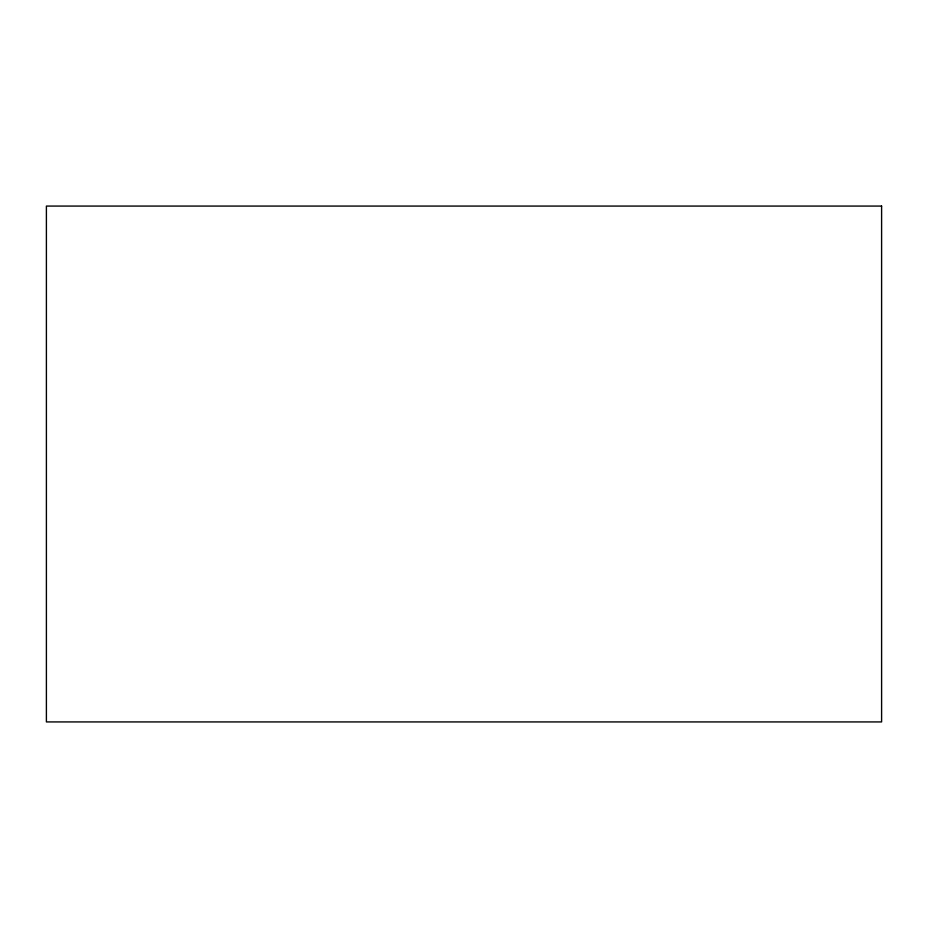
<?xml version="1.0" encoding="UTF-8"?>
<svg xmlns="http://www.w3.org/2000/svg" width="928" height="928" viewBox="0 0 928 928"><rect width="100%" height="100%" fill="white"/><g stroke="black" fill="none" stroke-linecap="round" stroke-linejoin="round"><path stroke-width="1.39" d="M881.6 206.074L46.4 206.074L46.4 721.926L881.6 721.926L881.6 206.074"/></g></svg>
